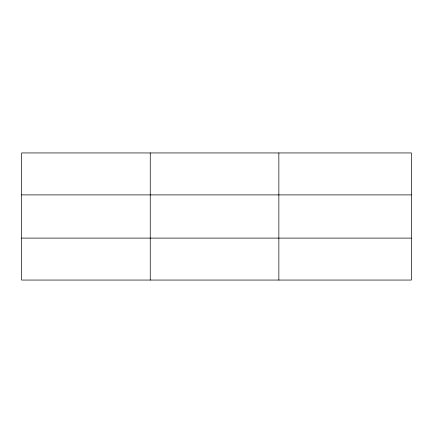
<?xml version="1.0" encoding="UTF-8"?>
<svg xmlns="http://www.w3.org/2000/svg" width="433" height="433" viewBox="0 0 433 433"><rect width="100%" height="100%" fill="white"/><g stroke="black" fill="none" stroke-linecap="round" stroke-linejoin="round"><path stroke-width="0.65" d="M150.251 280.054L150.251 152.946M278.852 280.054L278.852 152.946M411.35 238.107L411.35 280.054L21.65 280.054L21.65 152.946L411.35 152.946L411.35 238.107L21.65 238.107M21.65 194.893L411.35 194.893"/></g></svg>
